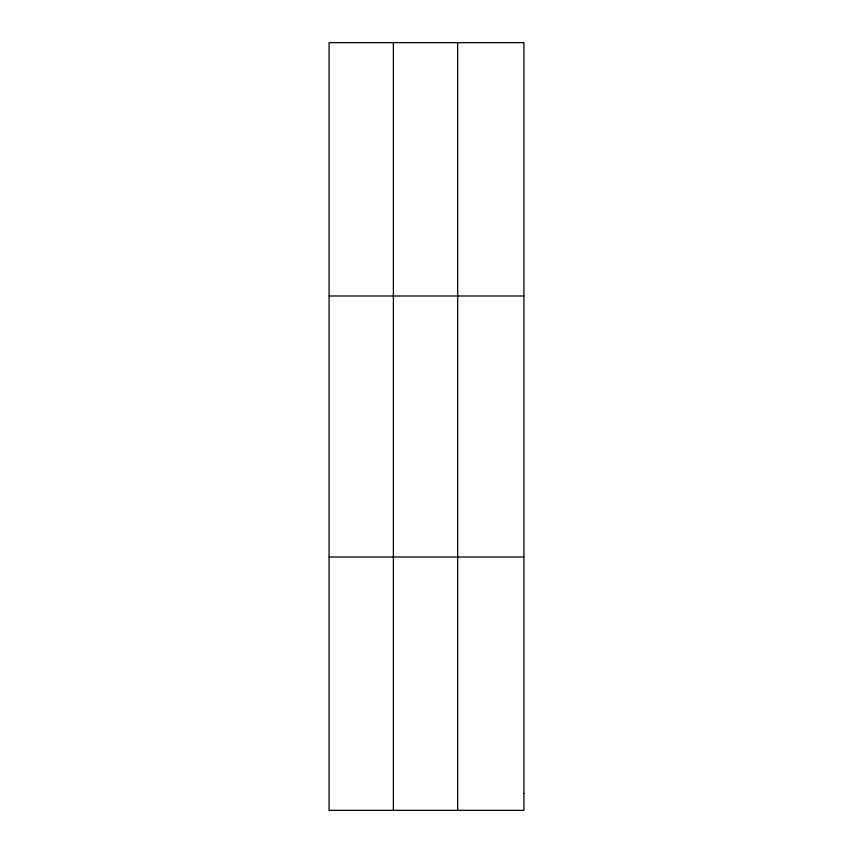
<?xml version="1.0" encoding="UTF-8"?>
<svg xmlns="http://www.w3.org/2000/svg" width="853" height="853" viewBox="0 0 853 853"><rect width="100%" height="100%" fill="white"/><g stroke="black" fill="none" stroke-linecap="round" stroke-linejoin="round"><path stroke-width="1.28" d="M393.382 810.35L393.382 42.65M457.677 810.35L457.677 42.65M329.087 295.991L523.913 295.991M329.087 557.009L523.913 557.009M523.913 793.461L523.913 810.35L329.087 810.35L329.087 42.65L523.913 42.65L523.913 793.461"/></g></svg>
